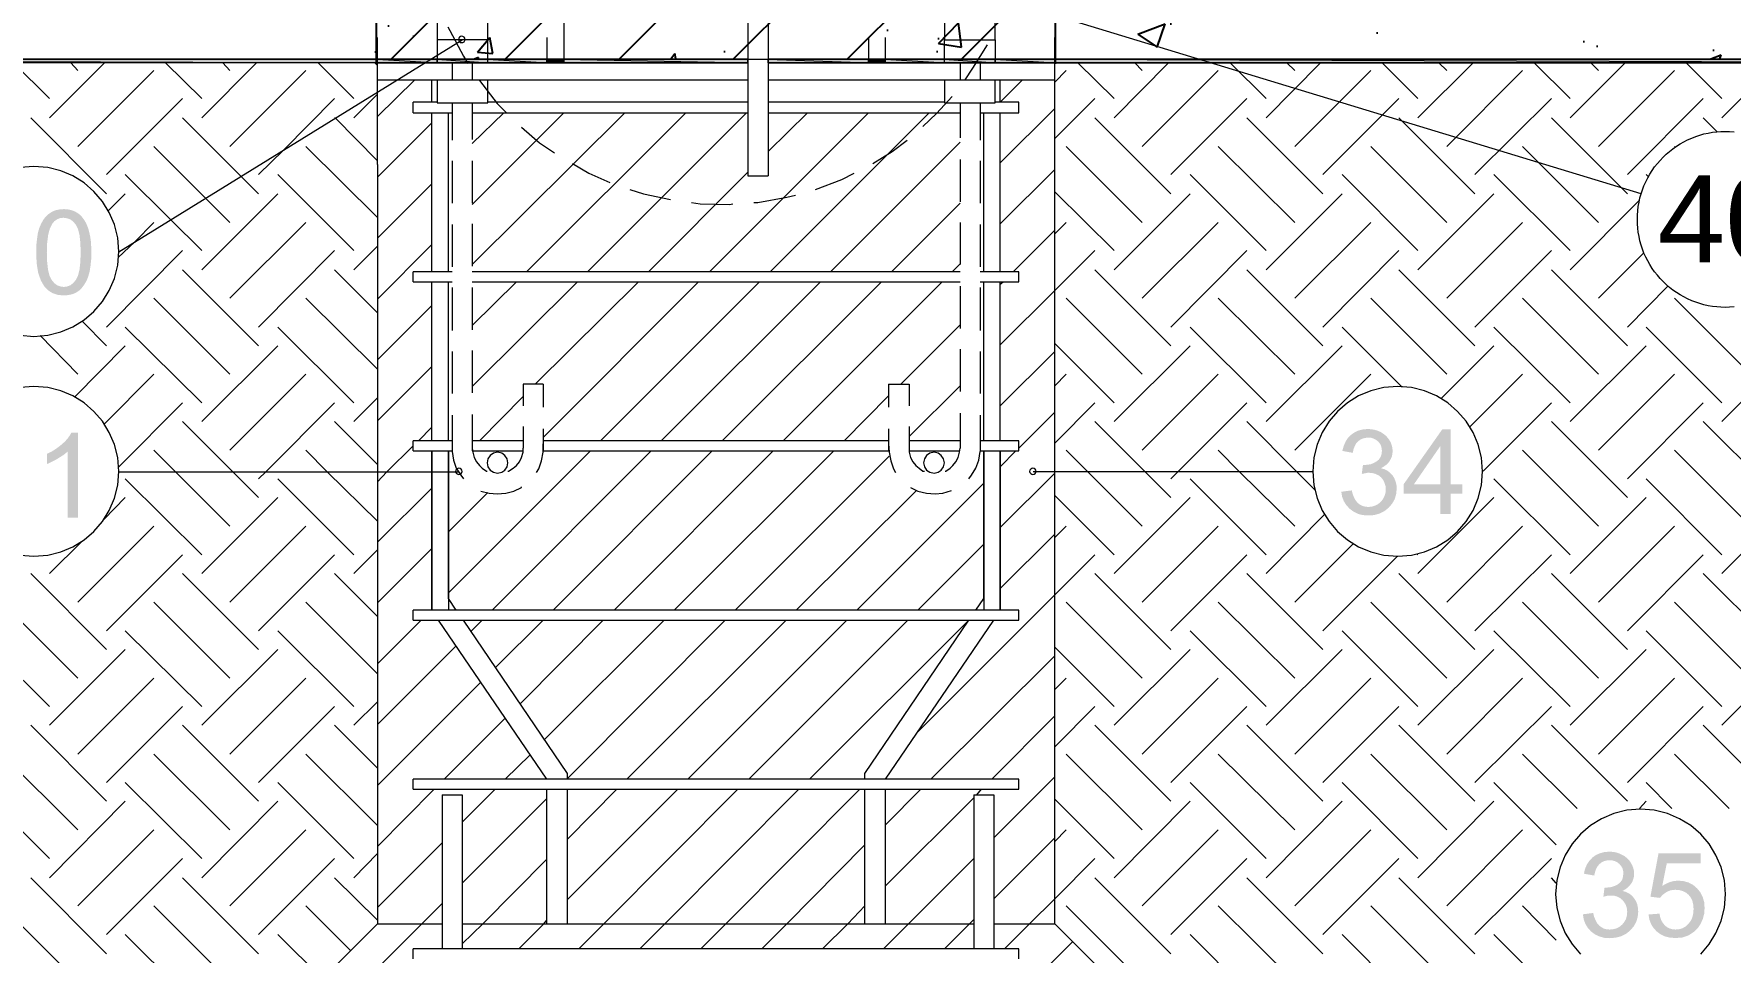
# Model space of a CAD drawing. Header units: millimetres. Extents: x 0 to 5940, y 0 to 8400.
# Drawn here: x 4411 to 5413, y 5037 to 5580 of the extents above; entities that cross this region are included whole.
import ezdxf

# ---------------------------------------------------------------- set-up
doc = ezdxf.new("R2010")
doc.units = ezdxf.units.MM
doc.header["$LTSCALE"] = 20
for name, color, linetype in [('1-CORTE-LINEAS', 7, 'Continuous'), ('1-CORTE-RAYADOS', 8, 'Continuous'), ('1-CORTE-RELLENOS', 9, 'Continuous'), ('3-TEXTOS', 7, 'Continuous')]:
    doc.layers.add(name, color=color, linetype=linetype)
doc.styles.add('ARIAL', font='arial.ttf')

msp = doc.modelspace()

# ---------------------------------------------------------------- hatches: boundary and pattern name
at = {"layer": '1-CORTE-RAYADOS'}
h = msp.add_hatch(dxfattribs=at)
h.set_pattern_fill('ANSI31', scale=15)
h.paths.add_polyline_path([(4613, 5565), (5014, 5565), (5014, 5642.5), (4613, 5642.5)])
h.paths.add_polyline_path([(4974.4, 5603.1), (4974.1, 5602.3), (4973.7, 5601.5), (4973.2, 5600.8), (4972.5, 5600.3), (4971.7, 5599.8), (4970.9, 5599.6), (4970, 5599.5), (4969.1, 5599.6), (4968.2, 5599.8), (4967.5, 5600.3), (4966.8, 5600.8), (4966.2, 5601.5), (4965.8, 5602.3), (4965.6, 5603.1), (4965.5, 5604), (4965.6, 5604.9), (4965.8, 5605.7), (4966.2, 5606.5), (4966.8, 5607.2), (4967.5, 5607.8), (4968.2, 5608.2), (4969.1, 5608.4), (4970, 5608.5), (4970.9, 5608.4), (4971.7, 5608.2), (4972.5, 5607.8), (4973.2, 5607.2), (4973.7, 5606.5), (4974.1, 5605.7), (4974.4, 5604.9), (4974.5, 5604)])
h = msp.add_hatch(dxfattribs=at)
h.set_pattern_fill('AR-CONC', scale=0.6)
h.paths.add_polyline_path([(4613, 5565), (5014, 5565), (5014, 5642.5), (4613, 5642.5)])
h.paths.add_polyline_path([(4974.4, 5603.1), (4974.1, 5602.3), (4973.7, 5601.5), (4973.2, 5600.8), (4972.5, 5600.3), (4971.7, 5599.8), (4970.9, 5599.6), (4970, 5599.5), (4969.1, 5599.6), (4968.2, 5599.8), (4967.5, 5600.3), (4966.8, 5600.8), (4966.2, 5601.5), (4965.8, 5602.3), (4965.6, 5603.1), (4965.5, 5604), (4965.6, 5604.9), (4965.8, 5605.7), (4966.2, 5606.5), (4966.8, 5607.2), (4967.5, 5607.8), (4968.2, 5608.2), (4969.1, 5608.4), (4970, 5608.5), (4970.9, 5608.4), (4971.7, 5608.2), (4972.5, 5607.8), (4973.2, 5607.2), (4973.7, 5606.5), (4974.1, 5605.7), (4974.4, 5604.9), (4974.5, 5604)])
h = msp.add_hatch(dxfattribs=at)
h.set_pattern_fill('AR-CONC', scale=0.9)
h.paths.add_polyline_path([(5014, 5642.5), (5613, 5642.5), (5613, 5565), (5014, 5565)])
h = msp.add_hatch(dxfattribs=at)
h.set_pattern_fill('AR-CONC', scale=0.9)
h.paths.add_polyline_path([(4017, 5635.5), (4017, 5566.5), (4017.3, 5566.5), (4017.3, 5566), (4017.7, 5566), (4017.7, 5565.6), (4018.1, 5565.6), (4018.1, 5565.2), (4019, 5565.2), (4019, 5565), (4613, 5565), (4613, 5641)])
at = {"layer": '1-CORTE-RELLENOS'}
h = msp.add_hatch(color=7, dxfattribs=at)
h.dxf.hatch_style = 1
h.paths.add_polyline_path([(4013.5, 5564.8), (4013.5, 5562.6), (4613.8, 5562.6), (4613.8, 5564.8)])
h = msp.add_hatch(color=7, dxfattribs=at)
h.dxf.hatch_style = 1
h.paths.add_polyline_path([(4613.8, 5562.6), (4648.9, 5562.6), (4648.9, 5564.8), (4613.8, 5564.8)])
h = msp.add_hatch(color=7, dxfattribs=at)
h.dxf.hatch_style = 1
h.paths.add_polyline_path([(4648.9, 5562.6), (4679, 5562.6), (4679, 5564.8), (4648.9, 5564.8)])
h = msp.add_hatch(color=7, dxfattribs=at)
h.dxf.hatch_style = 1
h.paths.add_polyline_path([(4679, 5562.6), (4713.7, 5562.6), (4713.7, 5564.8), (4679, 5564.8)])
h = msp.add_hatch(color=7, dxfattribs=at)
h.dxf.hatch_style = 1
h.paths.add_polyline_path([(4713.7, 5562.6), (4723.8, 5562.6), (4723.8, 5564.8), (4713.7, 5564.8)])
h = msp.add_hatch(color=7, dxfattribs=at)
h.dxf.hatch_style = 1
h.paths.add_polyline_path([(4723.8, 5562.6), (4832.6, 5562.6), (4832.6, 5564.8), (4723.8, 5564.8)])
h = msp.add_hatch(color=7, dxfattribs=at)
h.dxf.hatch_style = 1
h.paths.add_polyline_path([(4844.5, 5564.8), (4844.5, 5562.6), (4903.7, 5562.6), (4903.7, 5564.8)])
h = msp.add_hatch(color=7, dxfattribs=at)
h.dxf.hatch_style = 1
h.paths.add_polyline_path([(4903.7, 5562.6), (4913.9, 5562.6), (4913.9, 5564.8), (4903.7, 5564.8)])
h = msp.add_hatch(color=7, dxfattribs=at)
h.dxf.hatch_style = 1
h.paths.add_polyline_path([(4913.9, 5562.6), (4948.6, 5562.6), (4948.6, 5564.8), (4913.9, 5564.8)])
h = msp.add_hatch(color=7, dxfattribs=at)
h.dxf.hatch_style = 1
h.paths.add_polyline_path([(4948.6, 5562.6), (4978.7, 5562.6), (4978.7, 5564.8), (4948.6, 5564.8)])
h = msp.add_hatch(color=7, dxfattribs=at)
h.dxf.hatch_style = 1
h.paths.add_polyline_path([(4978.7, 5562.6), (5013.8, 5562.6), (5013.8, 5564.8), (4978.7, 5564.8)])
h = msp.add_hatch(color=7, dxfattribs=at)
h.dxf.hatch_style = 1
h.paths.add_polyline_path([(5013.8, 5562.6), (5614.1, 5562.6), (5614.1, 5564.8), (5013.8, 5564.8)])
h = msp.add_hatch(color=7, dxfattribs=at)
h.dxf.hatch_style = 1
h.paths.add_polyline_path([(4412.4, 5444), (4413.3, 5438.4), (4414.9, 5433.9), (4417, 5430.3), (4419.3, 5428), (4421.9, 5426.4), (4425, 5425.4), (4428.4, 5425.1), (4431, 5425.3), (4433.4, 5425.8), (4435.6, 5426.7), (4437.5, 5428), (4439.1, 5429.6), (4440.6, 5431.6), (4441.9, 5433.8), (4442.9, 5436.4), (4443.7, 5439.3), (4444.2, 5442.6), (4444.6, 5446.4), (4444.7, 5450.5), (4444.6, 5454.1), (4444.4, 5457.2), (4444, 5460), (4443.5, 5462.3), (4442.9, 5464.5), (4442.2, 5466.4), (4441.4, 5468.2), (4440.4, 5469.8), (4439.4, 5471.2), (4438.2, 5472.5), (4436.9, 5473.6), (4435.4, 5474.5), (4433.8, 5475.2), (4432.1, 5475.7), (4430.3, 5476), (4428.4, 5476.1), (4425.8, 5475.9), (4423.4, 5475.4), (4421.2, 5474.4), (4419.3, 5473.1), (4417.6, 5471.5), (4416.2, 5469.6), (4415, 5467.4), (4413.9, 5464.8), (4413.1, 5461.9), (4412.6, 5458.5), (4412.2, 5454.8), (4412.1, 5450.5)])
h.paths.add_polyline_path([(4418.6, 5456.2), (4419.2, 5460.9), (4420.2, 5464.7), (4421.6, 5467.5), (4422.9, 5469), (4424.5, 5470.1), (4426.3, 5470.8), (4428.3, 5471), (4430.4, 5470.7), (4432.3, 5470), (4434, 5468.7), (4435.5, 5466.9), (4436.8, 5464.4), (4437.7, 5460.8), (4438.2, 5456.2), (4438.4, 5450.5), (4438.2, 5444.9), (4437.7, 5440.3), (4436.8, 5436.7), (4435.5, 5434.2), (4434, 5432.4), (4432.3, 5431.1), (4430.4, 5430.4), (4428.4, 5430.1), (4426.4, 5430.4), (4424.5, 5431.1), (4422.8, 5432.4), (4421.3, 5434.2), (4420, 5436.7), (4419.1, 5440.3), (4418.6, 5444.9), (4418.4, 5450.5)])
h = msp.add_hatch(color=7, dxfattribs=at)
h.dxf.hatch_style = 1
h.paths.add_polyline_path([(4436.9, 5293.8), (4430.8, 5293.8), (4430.8, 5333), (4429.6, 5331.9), (4428.2, 5330.8), (4426.6, 5329.8), (4424.9, 5328.7), (4423.2, 5327.7), (4421.5, 5326.9), (4420, 5326.1), (4418.5, 5325.5), (4418.5, 5331.5), (4421, 5332.7), (4423.3, 5334.1), (4425.5, 5335.7), (4427.5, 5337.3), (4429.3, 5339), (4430.8, 5340.7), (4432, 5342.4), (4432.9, 5344), (4436.9, 5344)])
h = msp.add_hatch(color=7, dxfattribs=at)
h.dxf.hatch_style = 1
h.paths.add_polyline_path([(5183.1, 5309.1), (5189.3, 5309.9), (5189.9, 5307.5), (5190.7, 5305.5), (5191.7, 5303.8), (5192.9, 5302.4), (5194.2, 5301.4), (5195.7, 5300.7), (5197.3, 5300.3), (5199, 5300.1), (5201.1, 5300.3), (5203, 5300.9), (5204.8, 5301.8), (5206.4, 5303.1), (5207.7, 5304.7), (5208.6, 5306.5), (5209.2, 5308.4), (5209.3, 5310.6), (5209.2, 5312.6), (5208.6, 5314.4), (5207.8, 5316.1), (5206.6, 5317.6), (5205.1, 5318.8), (5203.4, 5319.6), (5201.6, 5320.1), (5199.5, 5320.3), (5198.6, 5320.3), (5197.6, 5320.1), (5196.5, 5319.9), (5195.2, 5319.6), (5195.9, 5325), (5196.2, 5325), (5196.4, 5325), (5196.7, 5324.9), (5196.9, 5324.9), (5198.8, 5325.1), (5200.6, 5325.4), (5202.3, 5326.1), (5203.9, 5327), (5205.3, 5328.1), (5206.3, 5329.6), (5206.9, 5331.3), (5207.1, 5333.3), (5206.9, 5334.9), (5206.5, 5336.4), (5205.8, 5337.7), (5204.8, 5338.9), (5203.5, 5339.8), (5202.2, 5340.5), (5200.6, 5341), (5198.9, 5341.1), (5197.2, 5340.9), (5195.6, 5340.5), (5194.2, 5339.8), (5192.9, 5338.8), (5191.8, 5337.6), (5191, 5336), (5190.3, 5334.2), (5189.9, 5332.1), (5183.7, 5333.2), (5184.5, 5336.1), (5185.6, 5338.7), (5187, 5340.9), (5188.8, 5342.7), (5191, 5344.2), (5193.3, 5345.3), (5195.9, 5345.9), (5198.8, 5346.2), (5200.8, 5346), (5202.7, 5345.7), (5204.5, 5345.2), (5206.3, 5344.4), (5207.9, 5343.4), (5209.3, 5342.3), (5210.5, 5341), (5211.5, 5339.6), (5212.4, 5338.1), (5212.9, 5336.5), (5213.3, 5334.8), (5213.4, 5333.2), (5213.3, 5331.6), (5213, 5330), (5212.4, 5328.6), (5211.7, 5327.3), (5210.7, 5326), (5209.5, 5324.9), (5208.1, 5323.9), (5206.5, 5323), (5208.6, 5322.4), (5210.4, 5321.5), (5212, 5320.2), (5213.4, 5318.8), (5214.4, 5317.1), (5215.2, 5315.1), (5215.7, 5313), (5215.8, 5310.7), (5215.5, 5307.6), (5214.6, 5304.6), (5213.1, 5302), (5211, 5299.6), (5208.5, 5297.6), (5205.7, 5296.2), (5202.5, 5295.3), (5199, 5295.1), (5195.8, 5295.3), (5193, 5296), (5190.4, 5297.3), (5188.1, 5299), (5186.1, 5301.1), (5184.6, 5303.5), (5183.6, 5306.1)])
h = msp.add_hatch(color=7, dxfattribs=at)
h.dxf.hatch_style = 1
h.paths.add_polyline_path([(5247.7, 5295.9), (5247.7, 5307.9), (5254.5, 5307.9), (5254.5, 5313.5), (5247.7, 5313.5), (5247.7, 5345.9), (5242.7, 5345.9), (5219.9, 5313.5), (5219.9, 5307.9), (5241.6, 5307.9), (5241.6, 5295.9)])
h.paths.add_polyline_path([(5226, 5313.5), (5241.6, 5336.1), (5241.6, 5313.5)])
h = msp.add_hatch(color=7, dxfattribs=at)
h.dxf.hatch_style = 1
h.paths.add_polyline_path([(5325.8, 5059.4), (5331.9, 5060.2), (5332.5, 5057.8), (5333.4, 5055.7), (5334.3, 5054), (5335.5, 5052.7), (5336.9, 5051.7), (5338.3, 5050.9), (5339.9, 5050.5), (5341.7, 5050.4), (5343.8, 5050.6), (5345.7, 5051.1), (5347.4, 5052), (5349, 5053.3), (5350.3, 5054.9), (5351.3, 5056.7), (5351.8, 5058.7), (5352, 5060.8), (5351.8, 5062.8), (5351.3, 5064.7), (5350.4, 5066.3), (5349.2, 5067.8), (5347.8, 5069), (5346.1, 5069.9), (5344.2, 5070.4), (5342.2, 5070.5), (5341.3, 5070.5), (5340.3, 5070.4), (5339.1, 5070.1), (5337.9, 5069.8), (5338.6, 5075.2), (5338.8, 5075.2), (5339.1, 5075.2), (5339.3, 5075.2), (5339.5, 5075.2), (5341.5, 5075.3), (5343.3, 5075.7), (5345, 5076.3), (5346.6, 5077.2), (5348, 5078.4), (5349, 5079.8), (5349.5, 5081.5), (5349.7, 5083.5), (5349.6, 5085.1), (5349.2, 5086.6), (5348.4, 5087.9), (5347.4, 5089.1), (5346.2, 5090.1), (5344.8, 5090.8), (5343.3, 5091.2), (5341.6, 5091.3), (5339.9, 5091.2), (5338.3, 5090.8), (5336.9, 5090.1), (5335.6, 5089.1), (5334.5, 5087.8), (5333.6, 5086.2), (5333, 5084.4), (5332.5, 5082.3), (5326.4, 5083.4), (5327.1, 5086.3), (5328.2, 5088.9), (5329.7, 5091.1), (5331.5, 5093), (5333.6, 5094.5), (5336, 5095.5), (5338.6, 5096.2), (5341.4, 5096.4), (5343.4, 5096.3), (5345.3, 5096), (5347.2, 5095.4), (5348.9, 5094.6), (5350.5, 5093.7), (5352, 5092.5), (5353.2, 5091.3), (5354.2, 5089.8), (5355, 5088.3), (5355.6, 5086.7), (5356, 5085.1), (5356.1, 5083.4), (5356, 5081.8), (5355.6, 5080.3), (5355.1, 5078.8), (5354.3, 5077.5), (5353.3, 5076.2), (5352.1, 5075.1), (5350.8, 5074.1), (5349.2, 5073.2), (5351.3, 5072.6), (5353.1, 5071.7), (5354.7, 5070.5), (5356, 5069), (5357.1, 5067.3), (5357.9, 5065.4), (5358.3, 5063.3), (5358.5, 5061), (5358.2, 5057.8), (5357.3, 5054.9), (5355.8, 5052.2), (5353.7, 5049.8), (5351.2, 5047.8), (5348.3, 5046.4), (5345.1, 5045.6), (5341.6, 5045.3), (5338.5, 5045.5), (5335.6, 5046.3), (5333, 5047.5), (5330.7, 5049.2), (5328.8, 5051.3), (5327.3, 5053.7), (5326.3, 5056.4)])
h = msp.add_hatch(color=7, dxfattribs=at)
h.dxf.hatch_style = 1
h.paths.add_polyline_path([(5364.6, 5059.3), (5371.1, 5059.8), (5371.5, 5057.6), (5372.2, 5055.7), (5373.2, 5054.1), (5374.4, 5052.7), (5375.7, 5051.7), (5377.2, 5051), (5378.9, 5050.5), (5380.6, 5050.4), (5382.8, 5050.6), (5384.7, 5051.2), (5386.5, 5052.2), (5388.1, 5053.7), (5389.5, 5055.5), (5390.5, 5057.6), (5391, 5060), (5391.2, 5062.6), (5391, 5065.1), (5390.5, 5067.3), (5389.6, 5069.2), (5388.3, 5070.9), (5386.7, 5072.2), (5384.9, 5073.1), (5382.8, 5073.7), (5380.5, 5073.9), (5379.1, 5073.8), (5377.7, 5073.6), (5376.4, 5073.1), (5375.2, 5072.5), (5374.1, 5071.8), (5373.1, 5071), (5372.2, 5070.1), (5371.4, 5069.1), (5365.7, 5069.8), (5370.5, 5095.5), (5395.4, 5095.5), (5395.4, 5089.6), (5375.4, 5089.6), (5372.7, 5076.2), (5375, 5077.5), (5377.3, 5078.5), (5379.7, 5079.1), (5382.2, 5079.3), (5385.3, 5079), (5388.2, 5078.2), (5390.9, 5076.8), (5393.2, 5074.8), (5395.2, 5072.4), (5396.6, 5069.6), (5397.5, 5066.5), (5397.7, 5063.1), (5397.5, 5059.8), (5396.7, 5056.8), (5395.5, 5054), (5393.8, 5051.4), (5391.1, 5048.8), (5388.1, 5046.9), (5384.6, 5045.7), (5380.6, 5045.4), (5377.4, 5045.6), (5374.4, 5046.3), (5371.8, 5047.5), (5369.5, 5049.2), (5367.6, 5051.2), (5366.1, 5053.6), (5365.1, 5056.3)])

# ---------------------------------------------------------------- linework, layer by layer
at = {"layer": '1-CORTE-LINEAS', "color": 7, "lineweight": 25}
for p, q in [((4613, 5642.5), (4613, 5562)), ((5014, 5642.5), (5014, 5562))]:
    msp.add_line(p, q, dxfattribs=at)
at = {"layer": '1-CORTE-LINEAS', "color": 7, "lineweight": 15}
for p, q in [((4832.6, 5642.6), (4832.6, 5495.8)), ((4844.5, 5642.6), (4844.5, 5495.8)), ((4460.9, 5450.9), (4663.7, 5576.2)), ((4613.8, 5562.6), (4013.5, 5562.6)), ((4020.7, 5564.8), (5614.1, 5564.8)), ((4657.8, 5562.6), (4657.8, 5552.5)), ((4669.6, 5562.6), (4669.6, 5552.5)), ((4844.5, 5562.6), (5013.8, 5562.6)), ((4957.9, 5562.6), (4957.9, 5552.5)), ((4969.8, 5562.6), (4969.8, 5552.5)), ((5013.8, 5552.5), (5013.8, 5562.6)), ((5013.8, 5562.6), (5614.1, 5562.6)), ((4613.8, 5552.5), (4832.6, 5552.5)), ((4613.8, 5502.5), (4613.8, 5552.5)), ((4844.5, 5552.5), (5013.8, 5552.5)), ((5013.8, 5502.5), (5013.8, 5552.5)), ((4657.8, 5538.9), (4657.8, 5516.9)), ((4669.6, 5538.9), (4669.6, 5517.3)), ((4957.9, 5538.9), (4957.9, 5518.2)), ((4969.8, 5538.9), (4969.8, 5516.9)), ((4613.8, 5502.5), (4613.8, 5053.8)), ((4657.8, 5504.7), (4657.8, 5479.7)), ((4669.6, 5504.7), (4669.6, 5479.7)), ((4957.9, 5505.5), (4957.9, 5480.5)), ((4969.8, 5504.7), (4969.8, 5479.7)), ((5013.8, 5053.8), (5013.8, 5502.5)), ((4832.6, 5495.8), (4844.5, 5495.8)), ((4657.8, 5467), (4657.8, 5442)), ((4669.6, 5467.4), (4669.6, 5442.4)), ((4957.9, 5468.2), (4957.9, 5443.3)), ((4969.8, 5467), (4969.8, 5442)), ((4657.8, 5429.7), (4657.8, 5404.3)), ((4669.6, 5429.7), (4669.6, 5404.7)), ((4957.9, 5430.6), (4957.9, 5405.6)), ((4969.8, 5429.7), (4969.8, 5404.3)), ((4657.8, 5392), (4657.8, 5367.1)), ((4669.6, 5392.5), (4669.6, 5367.5)), ((4957.9, 5393.3), (4957.9, 5368.3)), ((4969.8, 5392), (4969.8, 5367.1)), ((4711.6, 5372.6), (4711.6, 5359)), ((4915.6, 5372.6), (4915.6, 5359)), ((4657.8, 5354.4), (4657.8, 5332.8)), ((4669.6, 5354.8), (4669.6, 5333.2)), ((4957.9, 5355.6), (4957.9, 5334.9)), ((4969.8, 5354.4), (4969.8, 5332.8)), ((4699.7, 5347.6), (4699.7, 5334.9)), ((4711.6, 5346.3), (4711.6, 5332.8)), ((4915.6, 5346.3), (4915.6, 5332.8)), ((4927.9, 5347.6), (4927.9, 5334.9)), ((4460.9, 5320.9), (4662, 5320.9)), ((5166.6, 5320.9), (5001.1, 5320.9)), ((4613.8, 5053.8), (4204.8, 4645.3)), ((4977.8, 5053.8), (5013.8, 5053.8)), ((5013.8, 5053.8), (5422.8, 4645.3))]:
    msp.add_line(p, q, dxfattribs=at)
at = {"layer": '1-CORTE-LINEAS', "color": 7, "lineweight": 13}
msp.add_line((5360.2, 5485.2), (4974.3, 5602.7), dxfattribs=at)
at = {"layer": '1-CORTE-LINEAS', "color": 7, "lineweight": 9}
for p, q in [((4723.8, 5586.4), (4723.8, 5562.6)), ((4613.8, 5562.6), (4613.8, 5577.5)), ((4713.7, 5577.5), (4713.7, 5562.6)), ((4903.7, 5577.5), (4903.7, 5562.6)), ((4913.9, 5562.6), (4913.9, 5577.5)), ((5013.8, 5562.6), (5013.8, 5577.5))]:
    msp.add_line(p, q, dxfattribs=at)
at = {"layer": '1-CORTE-LINEAS', "color": 7, "lineweight": 5}
for p, q in [((4419.9, 5541.5), (4398.7, 5562.6)), ((4419.9, 5530), (4452.5, 5562.6)), ((4436.8, 5558), (4432.6, 5562.6)), ((4510, 5541.5), (4488.5, 5562.6)), ((4510, 5530), (4542.2, 5562.6)), ((4526.6, 5558), (4522.3, 5562.6)), ((4599.8, 5541.5), (4578.6, 5562.6)), ((4613.8, 5560.9), (4612.1, 5562.6)), ((4648.9, 5564.8), (4613.8, 5564.8)), ((4679, 5564.8), (4648.9, 5564.8)), ((4713.7, 5564.8), (4679, 5564.8)), ((4723.8, 5564.8), (4713.7, 5564.8)), ((4832.6, 5564.8), (4723.8, 5564.8)), ((4913.9, 5564.8), (4903.7, 5564.8)), ((4948.6, 5564.8), (4913.9, 5564.8)), ((4978.7, 5564.8), (4948.6, 5564.8)), ((5013.8, 5564.8), (4978.7, 5564.8)), ((5614.1, 5564.8), (5013.8, 5564.8)), ((5048.9, 5541.5), (5027.4, 5562.6)), ((5048.9, 5530), (5081.1, 5562.6)), ((5065.5, 5558), (5061.2, 5562.6)), ((5138.7, 5541.5), (5117.5, 5562.6)), ((5138.7, 5530), (5170.9, 5562.6)), ((5155.6, 5558), (5151, 5562.6)), ((5228.4, 5541.5), (5207.3, 5562.6)), ((5228.4, 5530), (5261, 5562.6)), ((5245.4, 5558), (5240.7, 5562.6)), ((5318.2, 5541.5), (5297, 5562.6)), ((5318.2, 5530), (5350.8, 5562.6)), ((5335.1, 5558), (5330.5, 5562.6)), ((5407.9, 5541.5), (5386.8, 5562.6)), ((5407.9, 5530), (5440.5, 5562.6)), ((4436.8, 5513.1), (4481.7, 5558)), ((4526.6, 5513.1), (4571.4, 5558)), ((4613.8, 5530.9), (4635.8, 5552.5)), ((4645.9, 5539.4), (4645.9, 5552.5)), ((4981.6, 5539.4), (4994.8, 5552.5)), ((4981.6, 5539.4), (4981.6, 5552.5)), ((5013.8, 5551.2), (5020.6, 5558)), ((5065.5, 5513.1), (5110.3, 5558)), ((5155.6, 5513.1), (5200.5, 5558)), ((5245.4, 5513.1), (5290.2, 5558)), ((5335.1, 5513.1), (5380, 5558)), ((4453.7, 5496.6), (4498.6, 5541.5)), ((4558.3, 5511), (4588.4, 5541.5)), ((4599.8, 5530), (4613.8, 5544)), ((5013.8, 5517.8), (5037.5, 5541.5)), ((5082.4, 5496.6), (5127.3, 5541.5)), ((5172.1, 5496.6), (5217, 5541.5)), ((5261.9, 5496.6), (5307.2, 5541.5)), ((5352.1, 5496.6), (5396.9, 5541.5)), ((4648.9, 5539.4), (4634.9, 5539.4)), ((4634.9, 5533), (4634.9, 5539.4)), ((4634.9, 5533), (4657.8, 5533)), ((4645.9, 5439), (4645.9, 5533)), ((4655.7, 5439), (4655.7, 5533)), ((4669.6, 5514.8), (4688.3, 5533)), ((4669.6, 5478.8), (4723.8, 5533)), ((4669.6, 5443.3), (4759.8, 5533)), ((4669.6, 5533), (4832.6, 5533)), ((4832.6, 5539.4), (4679, 5539.4)), ((4701.8, 5439), (4795.8, 5533)), ((4737.8, 5439), (4831.8, 5533)), ((4809.8, 5439), (4903.7, 5533)), ((4948.6, 5539.4), (4844.5, 5539.4)), ((4844.5, 5510.1), (4867.8, 5533)), ((4844.5, 5533), (4957.9, 5533)), ((4845.7, 5439), (4939.7, 5533)), ((4969.8, 5533), (4992.6, 5533)), ((4971.9, 5439), (4971.9, 5533)), ((4992.6, 5539.4), (4978.7, 5539.4)), ((4981.6, 5503.4), (5013.8, 5535.5)), ((4981.6, 5439), (4981.6, 5533)), ((4992.6, 5533), (4992.6, 5539.4)), ((4453.7, 5485.2), (4408.9, 5530)), ((4532.9, 5495.8), (4498.6, 5530)), ((4613.8, 5494.9), (4645.9, 5527.1)), ((5082.4, 5485.2), (5037.5, 5530)), ((5172.1, 5485.2), (5127.3, 5530)), ((5261.9, 5485.2), (5217, 5530)), ((5352.1, 5485.2), (5307.2, 5530)), ((5405.2, 5521.8), (5396.9, 5530)), ((4512.2, 5482.6), (4481.7, 5513.1)), ((4543.5, 5496.6), (4558.3, 5511)), ((4613.8, 5471.2), (4571.4, 5513.1)), ((4881.3, 5439), (4957.9, 5515.6)), ((5065.5, 5468.2), (5020.6, 5513.1)), ((5155.6, 5468.2), (5110.3, 5513.1)), ((5245.4, 5468.2), (5200.5, 5513.1)), ((5335.1, 5468.2), (5290.2, 5513.1)), ((5380.4, 5512.7), (5380, 5513.1)), ((4491.4, 5469.9), (4464.7, 5496.6)), ((4543.5, 5485.2), (4532.9, 5495.8)), ((4599.8, 5451.7), (4554.9, 5496.6)), ((4613.8, 5458.9), (4645.9, 5491.1)), ((4773.8, 5439), (4832.6, 5497.9)), ((4981.6, 5467.4), (5013.8, 5499.6)), ((5138.7, 5451.7), (5093.8, 5496.6)), ((5228.4, 5451.7), (5183.6, 5496.6)), ((5318.2, 5451.7), (5273.3, 5496.6)), ((5364.5, 5495.2), (5363.1, 5496.6)), ((4454.6, 5475), (4464.7, 5485.2)), ((4510, 5440.3), (4554.9, 5485.2)), ((4526.6, 5468.2), (4512.2, 5482.6)), ((5048.9, 5451.7), (5013.8, 5486.4)), ((5048.9, 5440.3), (5093.8, 5485.2)), ((5138.7, 5440.3), (5183.6, 5485.2)), ((5228.4, 5440.3), (5273.3, 5485.2)), ((5318.2, 5440.3), (5359.2, 5481.4)), ((4917.3, 5439), (4957.9, 5479.7)), ((4470.3, 5456.8), (4481.7, 5468.2)), ((4510, 5451.7), (4491.4, 5469.9)), ((4526.6, 5423.4), (4571.4, 5468.2)), ((4989.3, 5439), (5013.8, 5463.6)), ((5013.8, 5461.5), (5020.6, 5468.2)), ((5065.5, 5423.4), (5110.3, 5468.2)), ((5155.6, 5423.4), (5200.5, 5468.2)), ((5245.4, 5423.4), (5290.2, 5468.2)), ((4453.7, 5406.4), (4498.6, 5451.7)), ((4460.5, 5447.5), (4470.3, 5456.8)), ((4543.5, 5406.4), (4588.4, 5451.7)), ((4599.8, 5440.3), (4613.8, 5454.3)), ((4613.8, 5422.9), (4645.9, 5455.1)), ((5013.8, 5428), (5037.5, 5451.7)), ((5082.4, 5406.4), (5127.3, 5451.7)), ((5172.1, 5406.4), (5217, 5451.7)), ((5261.9, 5406.4), (5307.2, 5451.7)), ((4953.3, 5439), (4957.9, 5443.7)), ((5335.1, 5423.4), (5361.9, 5450.2)), ((4543.5, 5395.4), (4498.6, 5440.3)), ((4613.8, 5414.9), (4588.4, 5440.3)), ((4657.8, 5439), (4634.9, 5439)), ((4634.9, 5433.1), (4634.9, 5439)), ((4634.9, 5433.1), (4657.8, 5433.1)), ((4645.9, 5339.1), (4645.9, 5433.1)), ((4655.7, 5339.1), (4655.7, 5433.1)), ((4957.9, 5439), (4669.6, 5439)), ((4669.6, 5407.3), (4695.9, 5433.1)), ((4669.6, 5371.3), (4731.9, 5433.1)), ((4669.6, 5433.1), (4957.9, 5433.1)), ((4706.9, 5372.6), (4767.9, 5433.1)), ((4711.6, 5341.2), (4803.4, 5433.1)), ((4745.4, 5339.1), (4839.4, 5433.1)), ((4781.4, 5339.1), (4875.4, 5433.1)), ((4817.4, 5339.1), (4911.4, 5433.1)), ((4853.4, 5339.1), (4947.3, 5433.1)), ((4992.6, 5439), (4969.8, 5439)), ((4969.8, 5433.1), (4992.6, 5433.1)), ((4971.9, 5339.1), (4971.9, 5433.1)), ((4981.6, 5431.8), (4983.3, 5433.1)), ((4981.6, 5339.1), (4981.6, 5433.1)), ((4992.6, 5433.1), (4992.6, 5439)), ((5082.4, 5395.4), (5037.5, 5440.3)), ((5172.1, 5395.4), (5127.3, 5440.3)), ((5261.9, 5395.4), (5217, 5440.3)), ((5352.1, 5395.4), (5307.2, 5440.3)), ((4526.6, 5378.5), (4481.7, 5423.4)), ((4613.8, 5381.5), (4571.4, 5423.4)), ((4981.6, 5395.9), (5013.8, 5428)), ((5065.5, 5378.5), (5020.6, 5423.4)), ((5155.6, 5378.5), (5110.3, 5423.4)), ((5245.4, 5378.5), (5200.5, 5423.4)), ((5335.1, 5378.5), (5290.2, 5423.4)), ((5352.1, 5406.4), (5376, 5430.6)), ((5424.9, 5378.5), (5380, 5423.4)), ((4613.8, 5387), (4645.9, 5419.1)), ((4436.8, 5378.5), (4414.4, 5401.4)), ((4453.7, 5395.4), (4439.3, 5409.8)), ((4510, 5361.6), (4464.7, 5406.4)), ((4599.8, 5361.6), (4554.9, 5406.4)), ((4922.8, 5372.6), (4957.9, 5407.7)), ((5138.7, 5361.6), (5093.8, 5406.4)), ((5219.1, 5370.9), (5183.6, 5406.4)), ((5318.2, 5361.6), (5273.3, 5406.4)), ((5407.9, 5361.6), (5363.1, 5406.4)), ((4434.7, 5364.9), (4464.7, 5395.4)), ((4510, 5350.6), (4554.9, 5395.4)), ((4981.6, 5359.9), (5013.8, 5392)), ((5048.9, 5361.6), (5013.8, 5396.7)), ((5048.9, 5350.6), (5093.8, 5395.4)), ((5138.7, 5350.6), (5183.6, 5395.4)), ((5242, 5364.1), (5273.3, 5395.4)), ((5318.2, 5350.6), (5363.1, 5395.4)), ((5407.9, 5350.6), (5452.8, 5395.4)), ((4613.8, 5351), (4645.9, 5383.2)), ((4452.1, 5348.9), (4481.7, 5378.5)), ((4526.6, 5333.6), (4571.4, 5378.5)), ((4927.9, 5341.7), (4957.9, 5371.7)), ((5013.8, 5371.7), (5020.6, 5378.5)), ((5065.5, 5333.6), (5110.3, 5378.5)), ((5155.6, 5333.6), (5200.5, 5378.5)), ((5259.3, 5347.6), (5290.2, 5378.5)), ((5335.1, 5333.6), (5380, 5378.5)), ((4460.9, 5323.9), (4498.6, 5361.6)), ((4599.8, 5350.6), (4613.8, 5364.5)), ((4673.9, 5339.1), (4699.7, 5365.4)), ((4889.4, 5339.1), (4915.6, 5365.8)), ((5013.8, 5337.9), (5037.5, 5361.6)), ((5086.6, 5320.9), (5127.3, 5361.6)), ((5267, 5321.3), (5307.2, 5361.6)), ((5352.1, 5316.7), (5396.9, 5361.6)), ((4992.6, 5334.9), (5013.8, 5356.1)), ((4613.8, 5325.1), (4588.4, 5350.6)), ((4637.9, 5339.1), (4645.9, 5347.2)), ((5067.2, 5320.9), (5037.5, 5350.6)), ((5156.9, 5320.9), (5127.3, 5350.6)), ((5352.1, 5305.7), (5307.2, 5350.6)), ((5441.8, 5305.7), (5396.9, 5350.6)), ((4526.6, 5288.7), (4481.7, 5333.6)), ((4619.3, 5320.9), (4634.9, 5336.2)), ((4657.8, 5339.1), (4634.9, 5339.1)), ((4634.9, 5333.2), (4634.9, 5339.1)), ((4634.9, 5333.2), (4657.8, 5333.2)), ((4655.7, 5249.4), (4739.5, 5333.2)), ((4699.7, 5339.1), (4669.6, 5339.1)), ((4669.6, 5333.2), (4699.7, 5333.2)), ((4681.5, 5239.2), (4775.5, 5333.2)), ((4915.6, 5339.1), (4711.6, 5339.1)), ((4711.6, 5333.2), (4915.6, 5333.2)), ((4717.5, 5239.2), (4811.5, 5333.2)), ((4753.5, 5239.2), (4847.4, 5333.2)), ((4789, 5239.2), (4883.4, 5333.2)), ((4957.9, 5339.1), (4927.9, 5339.1)), ((4927.9, 5333.2), (4957.5, 5333.2)), ((4992.6, 5339.1), (4969.8, 5339.1)), ((4969.8, 5333.2), (4992.6, 5333.2)), ((4981.6, 5323.9), (4990.9, 5333.2)), ((4992.6, 5333.2), (4992.6, 5339.1)), ((5033.3, 5320.9), (5020.6, 5333.6)), ((5123, 5320.9), (5110.3, 5333.6)), ((5335.1, 5288.7), (5290.2, 5333.6)), ((5424.9, 5288.7), (5380, 5333.6)), ((4613.8, 5315), (4619.3, 5320.9)), ((4825, 5239.2), (4916, 5330.2)), ((5065.5, 5288.7), (5033.3, 5320.9)), ((5082.4, 5305.7), (5067.2, 5320.9)), ((5082.4, 5316.7), (5086.6, 5320.9)), ((5155.6, 5288.7), (5123, 5320.9)), ((5167.9, 5309.9), (5156.9, 5320.9)), ((4510, 5271.8), (4464.7, 5316.7)), ((4599.8, 5271.8), (4554.9, 5316.7)), ((4613.8, 5279.4), (4645.9, 5311.2)), ((4897, 5239.2), (4971.9, 5314.2)), ((4981.6, 5287.9), (5013.8, 5320.1)), ((5138.7, 5271.8), (5093.8, 5316.7)), ((5318.2, 5271.8), (5273.3, 5316.7)), ((5407.9, 5271.8), (5363.1, 5316.7)), ((4452.1, 5292.6), (4464.7, 5305.7)), ((4510, 5260.8), (4554.9, 5305.7)), ((4655.7, 5285.4), (4679, 5308.6)), ((4861, 5239.2), (4932.1, 5309.9)), ((5048.9, 5271.8), (5013.8, 5306.9)), ((5048.9, 5260.8), (5093.8, 5305.7)), ((5228.4, 5260.8), (5273.3, 5305.7)), ((5318.2, 5260.8), (5363.1, 5305.7)), ((5407.9, 5260.8), (5452.8, 5305.7)), ((5138.7, 5260.8), (5173.4, 5295.9)), ((4436.8, 5243.9), (4481.7, 5288.7)), ((4526.6, 5243.9), (4571.4, 5288.7)), ((4981.6, 5251.9), (5013.8, 5284.1)), ((5013.8, 5282), (5020.6, 5288.7)), ((5065.5, 5243.9), (5110.3, 5288.7)), ((5245.4, 5243.9), (5290.2, 5288.7)), ((5335.1, 5243.9), (5380, 5288.7)), ((4419.9, 5260.8), (4439.3, 5279.9)), ((4453.7, 5226.9), (4498.6, 5271.8)), ((4543.5, 5226.9), (4588.4, 5271.8)), ((4599.8, 5260.8), (4613.8, 5274.8)), ((4613.8, 5243.4), (4645.9, 5275.6)), ((4933, 5239.2), (4971.9, 5278.2)), ((5013.8, 5248.1), (5037.5, 5271.8)), ((5082.4, 5226.9), (5127.3, 5271.8)), ((5155.6, 5243.9), (5190.3, 5278.6)), ((5172.1, 5226.9), (5216.2, 5271)), ((5228.4, 5271.8), (5228, 5272.2)), ((5261.9, 5226.9), (5307.2, 5271.8)), ((5352.1, 5226.9), (5396.9, 5271.8)), ((4453.7, 5215.9), (4408.9, 5260.8)), ((4543.5, 5215.9), (4498.6, 5260.8)), ((4613.8, 5235.4), (4588.4, 5260.8)), ((5082.4, 5215.9), (5037.5, 5260.8)), ((5172.1, 5215.9), (5127.3, 5260.8)), ((5261.9, 5215.9), (5217, 5260.8)), ((5352.1, 5215.9), (5307.2, 5260.8)), ((5441.8, 5215.9), (5396.9, 5260.8)), ((4436.8, 5199), (4391.9, 5243.9)), ((4526.6, 5199), (4481.7, 5243.9)), ((4613.8, 5201.5), (4571.4, 5243.9)), ((4660.3, 5239.2), (4655.7, 5246)), ((4933, 5167.3), (5013.8, 5248.1)), ((4967.2, 5239.2), (4971.9, 5246)), ((5065.5, 5199), (5020.6, 5243.9)), ((5155.6, 5199), (5110.3, 5243.9)), ((5245.4, 5199), (5200.5, 5243.9)), ((5335.1, 5199), (5290.2, 5243.9)), ((5424.9, 5199), (5380, 5243.9)), ((4613.8, 5207.5), (4639.6, 5233.3)), ((4992.6, 5239.2), (4634.9, 5239.2)), ((4634.9, 5233.3), (4634.9, 5239.2)), ((4634.9, 5233.3), (4992.6, 5233.3)), ((4645.5, 5239.2), (4645.9, 5239.6)), ((4713.7, 5139.3), (4649.7, 5233.3)), ((4726, 5142.7), (4664.6, 5233.3)), ((4668.8, 5226.5), (4675.6, 5233.3)), ((4683.6, 5205.4), (4711.6, 5233.3)), ((4698, 5183.8), (4747.1, 5233.3)), ((4712.4, 5162.6), (4783.1, 5233.3)), ((4726, 5139.7), (4819.1, 5233.3)), ((4761.1, 5139.3), (4855.1, 5233.3)), ((4797.1, 5139.3), (4891, 5233.3)), ((4833.1, 5139.3), (4927, 5233.3)), ((4869, 5139.3), (4963, 5233.3)), ((4901.6, 5142.7), (4963, 5233.3)), ((4913.9, 5139.3), (4977.8, 5233.3)), ((4992.6, 5233.3), (4992.6, 5239.2)), ((4419.9, 5182.1), (4375, 5226.9)), ((4510, 5182.1), (4464.7, 5226.9)), ((4599.8, 5182.1), (4554.9, 5226.9)), ((5138.7, 5182.1), (5093.8, 5226.9)), ((5228.4, 5182.1), (5183.6, 5226.9)), ((5318.2, 5182.1), (5273.3, 5226.9)), ((5407.9, 5182.1), (5363.1, 5226.9)), ((4419.9, 5171.1), (4464.7, 5215.9)), ((4510, 5171.1), (4554.9, 5215.9)), ((4613.8, 5171.5), (4660.3, 5218)), ((4940.6, 5139.3), (5013.8, 5212.1)), ((5048.9, 5182.1), (5013.8, 5217.2)), ((5048.9, 5171.1), (5093.8, 5215.9)), ((5138.7, 5171.1), (5183.6, 5215.9)), ((5228.4, 5171.1), (5273.3, 5215.9)), ((5318.2, 5171.1), (5363.1, 5215.9)), ((5407.9, 5171.1), (5452.8, 5215.9)), ((4436.8, 5154.1), (4481.7, 5199)), ((4526.6, 5154.1), (4571.4, 5199)), ((4613.8, 5135.5), (4674.7, 5196.5)), ((5013.8, 5192.2), (5020.6, 5199)), ((5065.5, 5154.1), (5110.3, 5199)), ((5155.6, 5154.1), (5200.5, 5199)), ((5245.4, 5154.1), (5290.2, 5199)), ((5335.1, 5154.1), (5380, 5199)), ((4453.7, 5137.2), (4498.6, 5182.1)), ((4543.5, 5137.2), (4588.4, 5182.1)), ((4599.8, 5171.1), (4613.8, 5185)), ((5013.8, 5158.4), (5037.5, 5182.1)), ((5082.4, 5137.2), (5127.3, 5182.1)), ((5172.1, 5137.2), (5217, 5182.1)), ((5261.9, 5137.2), (5307.2, 5182.1)), ((5352.1, 5137.2), (5396.9, 5182.1)), ((4453.7, 5126.2), (4408.9, 5171.1)), ((4543.5, 5126.2), (4498.6, 5171.1)), ((4613.8, 5145.7), (4588.4, 5171.1)), ((4653.1, 5139.3), (4689.1, 5175.3)), ((4976.6, 5139.3), (5013.8, 5176.6)), ((5082.4, 5126.2), (5037.5, 5171.1)), ((5172.1, 5126.2), (5127.3, 5171.1)), ((5261.9, 5126.2), (5217, 5171.1)), ((5352.1, 5126.2), (5307.2, 5171.1)), ((5441.8, 5126.2), (5396.9, 5171.1)), ((4436.8, 5109.3), (4391.9, 5154.1)), ((4526.6, 5109.3), (4481.7, 5154.1)), ((4613.8, 5111.8), (4571.4, 5154.1)), ((4689.1, 5139.3), (4703.9, 5153.7)), ((5065.5, 5109.3), (5020.6, 5154.1)), ((5155.6, 5109.3), (5110.3, 5154.1)), ((5245.4, 5109.3), (5200.5, 5154.1)), ((5322.4, 5122), (5290.2, 5154.1)), ((5412.2, 5122), (5380, 5154.1)), ((4726, 5139.3), (4726, 5142.7)), ((4901.6, 5139.3), (4901.6, 5142.7)), ((4977.8, 5104.6), (5013.8, 5140.6)), ((4419.9, 5092.3), (4375, 5137.2)), ((4510, 5092.3), (4464.7, 5137.2)), ((4599.8, 5092.3), (4554.9, 5137.2)), ((4613.8, 5099.5), (4647.2, 5133.4)), ((4992.6, 5139.3), (4634.9, 5139.3)), ((4634.9, 5133.4), (4634.9, 5139.3)), ((4634.9, 5133.4), (4992.6, 5133.4)), ((4663.7, 5113.9), (4683.2, 5133.4)), ((4713.7, 5053.8), (4713.7, 5133.4)), ((4726, 5103.8), (4755.2, 5133.4)), ((4726, 5068.2), (4791.1, 5133.4)), ((4726, 5053.8), (4726, 5133.4)), ((4747.5, 5053.8), (4826.7, 5133.4)), ((4783.5, 5053.8), (4862.7, 5133.4)), ((4901.6, 5053.8), (4901.6, 5133.4)), ((4913.9, 5112.2), (4934.7, 5133.4)), ((4913.9, 5053.8), (4913.9, 5133.4)), ((4967.7, 5130), (4970.6, 5133.4)), ((4992.6, 5133.4), (4992.6, 5139.3)), ((5138.7, 5092.3), (5093.8, 5137.2)), ((5228.4, 5092.3), (5183.6, 5137.2)), ((5310.1, 5100.4), (5273.3, 5137.2)), ((5378.3, 5122), (5363.1, 5137.2)), ((4419.9, 5080.9), (4464.7, 5126.2)), ((4510, 5080.9), (4554.9, 5126.2)), ((4651.9, 5130), (4651.9, 5039)), ((4651.9, 5130), (4663.7, 5130)), ((4663.7, 5130), (4663.7, 5039)), ((4663.7, 5077.9), (4713.7, 5127.9)), ((4913.9, 5076.2), (4966, 5128.3)), ((4966, 5130), (4966, 5039)), ((4966, 5130), (4977.8, 5130)), ((4977.8, 5130), (4977.8, 5039)), ((5048.9, 5092.3), (5013.8, 5127.5)), ((5048.9, 5080.9), (5093.8, 5126.2)), ((5138.7, 5080.9), (5183.6, 5126.2)), ((5228.4, 5080.9), (5273.3, 5126.2)), ((5359.3, 5122), (5363.1, 5126.2)), ((4436.8, 5064.4), (4481.7, 5109.3)), ((4526.6, 5064.4), (4571.4, 5109.3)), ((4613.8, 5063.5), (4651.9, 5101.6)), ((4977.8, 5068.6), (5013.8, 5104.6)), ((5013.8, 5102.5), (5020.6, 5109.3)), ((5065.5, 5064.4), (5110.3, 5109.3)), ((5155.6, 5064.4), (5200.5, 5109.3)), ((5245.4, 5064.4), (5290.2, 5109.3)), ((4453.7, 5047.4), (4498.6, 5092.3)), ((4543.5, 5047.4), (4588.4, 5092.3)), ((4599.8, 5080.9), (4613.8, 5095.3)), ((4676, 5053.8), (4713.7, 5091.9)), ((4927.4, 5053.8), (4966, 5092.3)), ((5013.8, 5068.6), (5037.5, 5092.3)), ((5082.4, 5047.4), (5127.3, 5092.3)), ((5172.1, 5047.4), (5217, 5092.3)), ((5261.9, 5047.4), (5307.2, 5092.3)), ((4453.7, 5036), (4408.9, 5080.9)), ((4543.5, 5036), (4498.6, 5080.9)), ((4613.8, 5055.9), (4588.4, 5080.9)), ((5082.4, 5036), (5037.5, 5080.9)), ((5172.1, 5036), (5127.3, 5080.9)), ((5261.9, 5036), (5217, 5080.9)), ((5310.1, 5077.9), (5307.2, 5080.9)), ((4436.8, 5019.5), (4391.9, 5064.4)), ((4526.6, 5019.5), (4481.7, 5064.4)), ((4597.7, 5038.1), (4571.4, 5064.4)), ((4640, 5053.8), (4651.9, 5065.7)), ((4999, 5053.8), (5013.8, 5068.6)), ((5065.5, 5019.5), (5020.6, 5064.4)), ((5155.6, 5019.5), (5110.3, 5064.4)), ((5245.4, 5019.5), (5200.5, 5064.4)), ((5310.1, 5044.1), (5290.2, 5064.4)), ((4204.8, 4619), (4640, 5053.8)), ((4613.8, 5053.8), (4651.9, 5053.8)), ((4663.7, 5042), (4676, 5053.8)), ((4663.7, 5053.8), (4966, 5053.8)), ((4697.2, 5039), (4712, 5053.8)), ((4712, 5053.8), (4713.7, 5055.9)), ((4732.7, 5039), (4747.5, 5053.8)), ((4768.7, 5039), (4783.5, 5053.8)), ((4912.6, 5039), (4927.4, 5053.8)), ((4948.6, 5039), (4963.4, 5053.8)), ((4963.4, 5053.8), (4966, 5056.3)), ((4984.2, 5039), (4999, 5053.8)), ((4510, 5002.6), (4464.7, 5047.4)), ((4581.2, 5021.2), (4554.9, 5047.4)), ((4977.8, 4996.7), (5024.4, 5043.2)), ((5138.7, 5002.6), (5093.8, 5047.4)), ((5228.4, 5002.6), (5183.6, 5047.4)), ((5318.2, 5002.6), (5273.3, 5047.4)), ((4992.6, 5039), (4634.9, 5039)), ((4634.9, 5033.1), (4634.9, 5039)), ((4992.6, 5033.1), (4992.6, 5039))]:
    msp.add_line(p, q, dxfattribs=at)
at = {"layer": '1-CORTE-LINEAS', "color": 7, "lineweight": 15}
for points in [[(4679, 5576.2), (4679, 5589.7), (4648.9, 5589.7), (4648.9, 5576.2)], [(4655.2, 5583.8), (4656.5, 5581.7), (4664.6, 5566.5), (4667.1, 5562.2)], [(4978.7, 5576.2), (4978.7, 5589.7), (4948.6, 5589.7), (4948.6, 5576.2)], [(4679, 5562.6), (4679, 5576.2), (4648.9, 5576.2), (4648.9, 5562.6)], [(4665.4, 5576.4), (4665.3, 5577.1), (4664.9, 5577.7), (4664.2, 5578.2), (4663.5, 5578.3), (4662.8, 5578.2), (4662.2, 5577.7), (4661.7, 5577.1), (4661.6, 5576.4), (4661.7, 5575.7), (4662.2, 5575), (4662.8, 5574.6), (4663.5, 5574.5), (4664.2, 5574.6), (4664.9, 5575), (4665.3, 5575.7), (4665.4, 5576.4)], [(4948.6, 5562.6), (4948.6, 5576.2), (4978.7, 5576.2), (4978.7, 5562.6)], [(4960.9, 5552.5), (4965.5, 5559.3), (4974, 5573.2)], [(4613.8, 5552.5), (4613.8, 5562.6), (4832.6, 5562.6)], [(4648.9, 5552.5), (4648.9, 5538.9), (4679, 5538.9), (4679, 5552.5)], [(4673.9, 5552.1), (4684.5, 5538.5), (4690, 5533)], [(4948.6, 5552.5), (4948.6, 5538.9), (4978.7, 5538.9), (4978.7, 5552.5)], [(4935.9, 5525), (4944, 5532.6), (4953.3, 5542.7)], [(4698.9, 5524.6), (4709.4, 5515.2), (4718.3, 5509.3)], [(4906.3, 5503), (4917.7, 5510.1), (4926.6, 5516.9)], [(4728.9, 5503), (4738.6, 5497.4), (4750.9, 5491.9)], [(4872.4, 5487.7), (4888.1, 5493.6), (4895.3, 5497.4)], [(4762.8, 5487.7), (4770.8, 5485.2), (4786.9, 5481.8)], [(4836, 5480.1), (4838.5, 5480.1), (4855.5, 5483.1), (4860.6, 5484.3)], [(4799.2, 5480.1), (4804.3, 5479.2), (4821.6, 5478.8), (4823.7, 5479.2)], [(4711.6, 5372.6), (4699.7, 5372.6), (4699.7, 5359.9)], [(4915.6, 5372.6), (4927.9, 5372.6), (4927.9, 5359.9)], [(4657.8, 5332.8), (4658.6, 5327.7), (4660.3, 5323), (4662.9, 5318.8), (4664.6, 5316.7)], [(4669.6, 5334.9), (4670.1, 5332.4), (4670.9, 5329.4), (4672.2, 5326.8), (4673.9, 5324.7), (4675.6, 5323), (4678.1, 5321.3), (4678.5, 5321.3)], [(4690.8, 5326.2), (4690.3, 5328.6), (4689, 5330.6), (4687.1, 5331.9), (4684.7, 5332.4), (4682.3, 5331.9), (4680.3, 5330.6), (4679, 5328.6), (4678.5, 5326.2), (4679, 5323.8), (4680.3, 5321.9), (4682.3, 5320.6), (4684.7, 5320.1), (4687.1, 5320.6), (4689, 5321.9), (4690.3, 5323.8), (4690.8, 5326.2)], [(4690.8, 5321.3), (4691.2, 5321.3), (4693.8, 5323), (4695.9, 5324.7), (4697.6, 5326.8), (4698.9, 5329.4), (4699.7, 5332.4), (4699.7, 5334.9)], [(4707.7, 5320.5), (4709, 5322.6), (4710.7, 5327.3), (4711.6, 5332.4), (4711.6, 5337.4)], [(4915.6, 5337.4), (4916, 5332.4), (4916.9, 5327.3), (4918.6, 5322.6), (4919.8, 5320.5)], [(4927.9, 5334.9), (4927.9, 5332.4), (4928.7, 5329.4), (4930, 5326.8), (4931.7, 5324.7), (4933.8, 5323), (4935.9, 5321.3), (4936.8, 5321.3)], [(4948.6, 5326.2), (4948.1, 5328.6), (4946.8, 5330.6), (4944.9, 5331.9), (4942.5, 5332.4), (4940.1, 5331.9), (4938.1, 5330.6), (4936.8, 5328.6), (4936.3, 5326.2), (4936.8, 5323.8), (4938.1, 5321.9), (4940.1, 5320.6), (4942.5, 5320.1), (4944.9, 5320.6), (4946.8, 5321.9), (4948.1, 5323.8), (4948.6, 5326.2)], [(4949, 5321.3), (4949.5, 5321.3), (4952, 5323), (4953.7, 5324.7), (4955.4, 5326.8), (4956.7, 5329.4), (4957.5, 5332.4), (4957.9, 5334.9)], [(4963, 5316.7), (4964.7, 5318.8), (4967.2, 5323), (4968.9, 5327.7), (4969.8, 5332.8)], [(4663.7, 5321.1), (4663.6, 5321.9), (4663.2, 5322.5), (4662.6, 5322.9), (4661.8, 5323), (4661.1, 5322.9), (4660.5, 5322.5), (4660.1, 5321.9), (4659.9, 5321.1), (4660.1, 5320.4), (4660.5, 5319.8), (4661.1, 5319.4), (4661.8, 5319.2), (4662.6, 5319.4), (4663.2, 5319.8), (4663.6, 5320.4), (4663.7, 5321.1)], [(5002.8, 5321.1), (5002.7, 5321.9), (5002.3, 5322.5), (5001.6, 5322.9), (5000.9, 5323), (5000.2, 5322.9), (4999.6, 5322.5), (4999.1, 5321.9), (4999, 5321.1), (4999.1, 5320.4), (4999.6, 5319.8), (5000.2, 5319.4), (5000.9, 5319.2), (5001.6, 5319.4), (5002.3, 5319.8), (5002.7, 5320.4), (5002.8, 5321.1)], [(4674.7, 5309.5), (4679.8, 5308.2), (4684.5, 5307.8), (4689.5, 5308.2), (4694.2, 5309.5), (4698.9, 5311.6), (4698.9, 5312)], [(4928.7, 5311.6), (4933, 5309.5), (4938, 5308.2), (4943.1, 5307.8), (4947.8, 5308.2), (4952.9, 5309.9)]]:
    msp.add_lwpolyline(points, dxfattribs=at)
at = {"layer": '1-CORTE-LINEAS', "color": 7, "lineweight": 5}
for points in [[(4613.8, 5564.8), (4013.5, 5564.8), (4613.8, 5562.6), (4613.8, 5564.8)], [(4013.5, 5564.8), (4613.8, 5562.6), (4013.5, 5562.6), (4013.5, 5564.8)], [(4613.8, 5564.8), (4648.9, 5562.6), (4648.9, 5564.8)], [(4613.8, 5564.8), (4648.9, 5562.6), (4613.8, 5562.6)], [(4648.9, 5564.8), (4679, 5562.6), (4679, 5564.8)], [(4648.9, 5564.8), (4679, 5562.6), (4648.9, 5562.6)], [(4679, 5564.8), (4713.7, 5562.6), (4713.7, 5564.8)], [(4679, 5564.8), (4713.7, 5562.6), (4679, 5562.6)], [(4713.7, 5564.8), (4723.8, 5562.6), (4723.8, 5564.8)], [(4713.7, 5564.8), (4723.8, 5562.6), (4713.7, 5562.6)], [(4723.8, 5564.8), (4832.6, 5562.6), (4832.6, 5564.8)], [(4723.8, 5564.8), (4832.6, 5562.6), (4723.8, 5562.6)], [(4903.7, 5564.8), (4844.5, 5564.8), (4903.7, 5562.6), (4903.7, 5564.8)], [(4844.5, 5564.8), (4903.7, 5562.6), (4844.5, 5562.6), (4844.5, 5564.8)], [(4903.7, 5564.8), (4913.9, 5562.6), (4913.9, 5564.8)], [(4903.7, 5564.8), (4913.9, 5562.6), (4903.7, 5562.6)], [(4913.9, 5564.8), (4948.6, 5562.6), (4948.6, 5564.8)], [(4913.9, 5564.8), (4948.6, 5562.6), (4913.9, 5562.6)], [(4948.6, 5564.8), (4978.7, 5562.6), (4978.7, 5564.8)], [(4948.6, 5564.8), (4978.7, 5562.6), (4948.6, 5562.6)], [(4978.7, 5564.8), (5013.8, 5562.6), (5013.8, 5564.8)], [(4978.7, 5564.8), (5013.8, 5562.6), (4978.7, 5562.6)], [(5013.8, 5564.8), (5614.1, 5562.6), (5614.1, 5564.8)], [(5013.8, 5564.8), (5614.1, 5562.6), (5013.8, 5562.6)], [(4588.4, 5530), (4588.8, 5530), (4613.8, 5504.7)], [(4543.5, 5316.7), (4547.7, 5320.9), (4588.4, 5361.6)], [(4543.5, 5305.7), (4528.2, 5320.9), (4498.6, 5350.6)], [(4613.8, 5291.7), (4584.1, 5320.9), (4571.4, 5333.6)], [(4645.9, 5333.2), (4645.9, 5239.2), (4645.9, 5333.2)], [(4655.7, 5246), (4655.7, 5333.2), (4655.7, 5239.2)], [(4971.9, 5246), (4971.9, 5333.2), (4971.9, 5239.2)], [(4981.6, 5333.2), (4981.6, 5239.2), (4981.6, 5333.2)], [(4898.7, 5133.4), (4819.5, 5053.8), (4804.7, 5039)], [(4840.7, 5039), (4855.5, 5053.8), (4901.6, 5100.4)], [(4876.7, 5039), (4891.5, 5053.8), (4901.6, 5064.4)]]:
    msp.add_lwpolyline(points, dxfattribs=at)
at = {"layer": '1-CORTE-LINEAS', "color": 7, "lineweight": 13}
msp.add_lwpolyline([(5415.1, 5418.3), (5412.5, 5418.1), (5410, 5418), (5407.4, 5418.1), (5404.9, 5418.3), (5402.3, 5418.6), (5399.8, 5419), (5397.3, 5419.6), (5394.9, 5420.3), (5392.5, 5421.1), (5390.1, 5422), (5387.7, 5423), (5385.5, 5424.2), (5383.2, 5425.4), (5381.1, 5426.8), (5379, 5428.3), (5377, 5429.8), (5375.1, 5431.5), (5373.2, 5433.3), (5371.4, 5435.1), (5369.8, 5437), (5368.2, 5439), (5366.7, 5441.1), (5365.4, 5443.3), (5364.1, 5445.5), (5363, 5447.8), (5361.9, 5450.1), (5361, 5452.5), (5360.2, 5454.9), (5359.5, 5457.4), (5359, 5459.9), (5358.5, 5462.4), (5358.2, 5464.9), (5358, 5467.5), (5358, 5470), (5358, 5472.6), (5358.2, 5475.1), (5358.5, 5477.6), (5359, 5480.2), (5359.5, 5482.7), (5360.2, 5485.1), (5361, 5487.5), (5361.9, 5489.9), (5363, 5492.3), (5364.1, 5494.5), (5365.4, 5496.8), (5366.7, 5498.9), (5368.2, 5501), (5369.8, 5503), (5371.4, 5504.9), (5373.2, 5506.8), (5375.1, 5508.6), (5377, 5510.2), (5379, 5511.8), (5381.1, 5513.3), (5383.2, 5514.6), (5385.5, 5515.9), (5387.7, 5517), (5390.1, 5518.1), (5392.5, 5519), (5394.9, 5519.8), (5397.3, 5520.5), (5399.8, 5521), (5402.3, 5521.5), (5404.9, 5521.8), (5407.4, 5522), (5410, 5522), (5412.5, 5522), (5415.1, 5521.8)], dxfattribs=at)
at = {"layer": '1-CORTE-LINEAS', "color": 7, "lineweight": 9}
for points in [[(4460.9, 5451.1), (4460.3, 5459.2), (4458.4, 5467), (4455.3, 5474.2), (4451.3, 5480.7), (4446.2, 5486.6), (4440.4, 5491.6), (4433.8, 5495.7), (4426.6, 5498.7), (4418.9, 5500.6), (4410.8, 5501.3), (4402.6, 5500.6)], [(4402.6, 5401.6), (4410.8, 5400.9), (4418.9, 5401.6), (4426.6, 5403.5), (4433.8, 5406.5), (4440.4, 5410.6), (4446.2, 5415.6), (4451.3, 5421.5), (4455.3, 5428), (4458.4, 5435.2), (4460.3, 5443), (4460.9, 5451.1)], [(4460.9, 5321.1), (4460.3, 5329.3), (4458.4, 5337), (4455.3, 5344.2), (4451.3, 5350.8), (4446.2, 5356.6), (4440.4, 5361.6), (4433.8, 5365.7), (4426.6, 5368.7), (4418.9, 5370.6), (4410.8, 5371.3), (4402.6, 5370.6)], [(5266.5, 5321.1), (5265.9, 5329.3), (5264, 5337), (5260.9, 5344.2), (5256.9, 5350.8), (5251.8, 5356.6), (5246, 5361.6), (5239.4, 5365.7), (5232.2, 5368.7), (5224.5, 5370.6), (5216.4, 5371.3), (5208.2, 5370.6), (5200.5, 5368.7), (5193.3, 5365.7), (5186.7, 5361.6), (5180.9, 5356.6), (5175.9, 5350.8), (5171.8, 5344.2), (5168.8, 5337), (5166.9, 5329.3), (5166.2, 5321.1), (5166.9, 5313), (5168.8, 5305.3), (5171.8, 5298.1), (5175.9, 5291.5), (5180.9, 5285.7), (5186.7, 5280.6), (5193.3, 5276.6), (5200.5, 5273.5), (5208.2, 5271.6), (5216.4, 5271), (5224.5, 5271.6), (5232.2, 5273.5), (5239.4, 5276.6), (5246, 5280.6), (5251.8, 5285.7), (5256.9, 5291.5), (5260.9, 5298.1), (5264, 5305.3), (5265.9, 5313), (5266.5, 5321.1)], [(4402.6, 5271.6), (4410.8, 5271), (4418.9, 5271.6), (4426.6, 5273.5), (4433.8, 5276.6), (4440.4, 5280.6), (4446.2, 5285.7), (4451.3, 5291.5), (4455.3, 5298.1), (4458.4, 5305.3), (4460.3, 5313), (4460.9, 5321.1)], [(5410, 5071.4), (5409.4, 5079.5), (5407.5, 5087.2), (5404.4, 5094.4), (5400.4, 5101), (5395.4, 5106.8), (5389.5, 5111.9), (5382.9, 5115.9), (5375.7, 5119), (5368, 5120.9), (5359.9, 5121.5), (5351.7, 5120.9), (5344, 5119), (5336.8, 5115.9), (5330.3, 5111.9), (5324.4, 5106.8), (5319.4, 5101), (5315.3, 5094.4), (5312.3, 5087.2), (5310.4, 5079.5), (5309.7, 5071.4), (5310.4, 5063.2), (5312.3, 5055.5), (5315.3, 5048.3), (5319.4, 5041.7), (5324.4, 5035.9)], [(5395.4, 5035.9), (5400.4, 5041.7), (5404.4, 5048.3), (5407.5, 5055.5), (5409.4, 5063.2), (5410, 5071.4)]]:
    msp.add_lwpolyline(points, dxfattribs=at)

# ---------------------------------------------------------------- texts
at = {"layer": '3-TEXTOS', "color": 7, "style": 'ARIAL'}
msp.add_text('40', height=51.53, dxfattribs=at).set_placement((5369.9, 5444.6))

doc.saveas('drawing.dxf')
